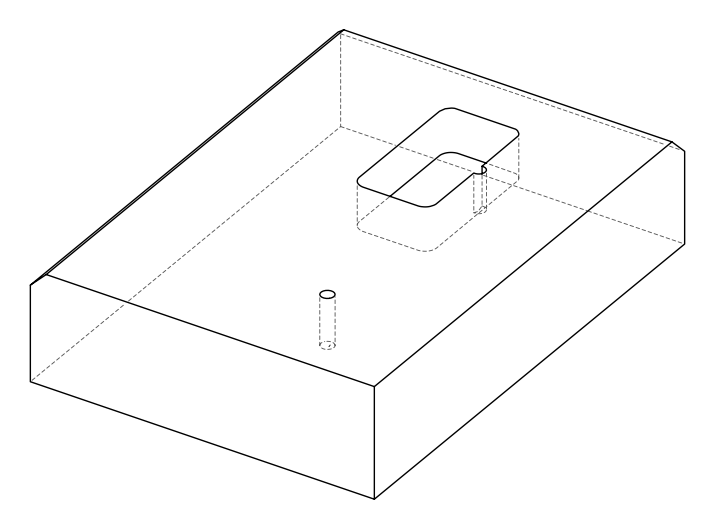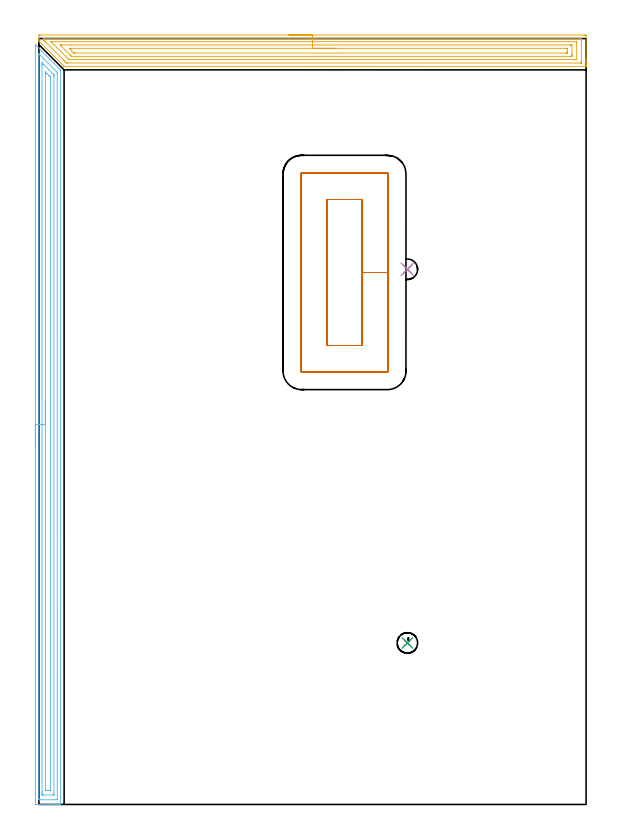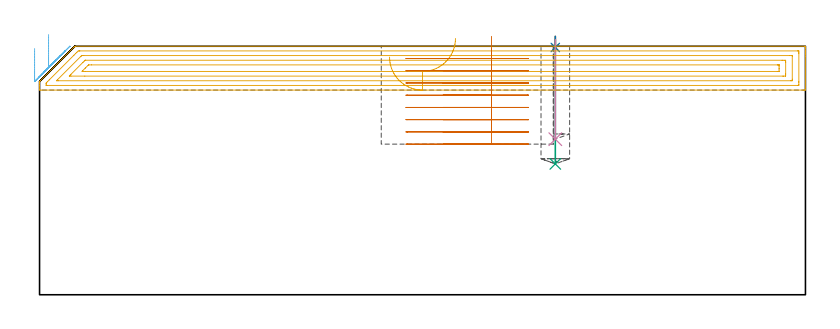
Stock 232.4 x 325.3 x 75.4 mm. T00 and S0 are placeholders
(PLAN: 7 operations, 3 tool changes, 27.5 min)
(1 SPOT_DRILL | STEP1POCKET | NXT0321_9005460120000 | 0.03 min | 1 mm3)
(2 SPOT_DRILL_1 | STEP1POCKET_1 | NXT0321_9005460120000 | 0.03 min | 1 mm3)
(3 DRILL_BLIND_HOLE_INTO_CENTER | STEP1POCKET | NXT0301_058 | 0.15 min | 2051 mm3)
(4 DRILL_BLIND_HOLE_INTO_CENTER_1 | STEP1POCKET_1 | NXT0301_058 | 0.12 min | 1606 mm3)
(5 AREA_MILL | FG_CHAMFER_SURFACE | UGT0205_001 | 9.4 min | 20555 mm3)
(6 AREA_MILL_1 | FG_CHAMFER_SURFACE_1 | UGT0205_001 | 10.42 min | 18065 mm3)
(7 MILL_RECTANGULAR_POCKET | POCKET_RECTANGULAR_STRAIGHT | UGT0201_133 | Follow Part, ap 3.75, ae 75% | 7.39 min | 152024 mm3)
(TOOL NXT0321_9005460120000 | NC Spot Drill, 142deg, 12mm, Carbide, Uncoated | D12 PA142 FL30 Z2)
(TOOL NXT0301_058 | Carbide Drill 8.7mm [860.1-0870-026A1-MM 2214] | D8.7 PA140 FL47 Z2)
(TOOL UGT0205_001 | Chamfer Mill 20 x 3 x 45 deg. | D20 FL50 Z2)
(TOOL UGT0201_133 | Carbide End Mill 15.0 | D15 FL30 Z4)
(OP 1 SPOT_DRILL)
G17 G21 G94 G90
T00 M6
G54
G17 G0 G90 X156.5 Y68.6 S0 M3
G43 Z85.4 H0
G94 G81 G98 Z75.026 F250. R78.4
G80
M5
M2
(OP 2 SPOT_DRILL_1)
G17 G21 G94 G90
T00 M6
G54
G17 G0 G90 X156.5 Y227.3 S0 M3
G43 Z85.4 H0
G94 G81 G98 Z75.026 F250. R78.4
G80
M5
M2
(OP 3 DRILL_BLIND_HOLE_INTO_CENTER)
G17 G21 G94 G90
T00 M6
G54
G17 G0 G90 X156.5 Y68.6 S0 M3
G43 Z85.4 H1
G94 G81 G98 Z39.7 F250. R77.4
G80
M5
M2
(OP 4 DRILL_BLIND_HOLE_INTO_CENTER_1)
G17 G21 G94 G90
T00 M6
G54
G17 G0 G90 X156.5 Y227.3 S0 M3
G43 Z85.4 H1
G94 G81 G98 Z47.2 F250. R77.4
G80
M5
M2
(OP 5 AREA_MILL)
G17 G21 G94 G90
T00 M6
G54
G17 G0 G90 X106.2 Y326.8 S1061 M3
G43 Z85.4 H0
Z72.1
G94 G1 X106.238 Z71.228 F250.
X106.352 Z70.364
X106.541 Z69.512
X106.803 Z68.68
X107.137 Z67.874
X107.54 Z67.1
X108.008 Z66.364
X108.54 Z65.672
X109.129 Z65.029
X109.772 Z64.44
X110.464 Z63.908
X111.2 Z63.44
X111.974 Z63.037
X112.78 Z62.703
X113.612 Z62.441
X114.464 Z62.252
X115.328 Z62.138
X116.2 Z62.1
X231.792
X232.214 Y326.795 Z62.103
X232.39 Y326.792 Z62.106
X232.4 Y326.612 Z62.286
Y316.619 Z72.275
Y316.055 Z72.842
Y315.736 Z73.16
Y315.172 Z73.724
Y314.853 Z74.042
Y314.215 Z74.684
Y313.84 Z75.059
Y313.51 Z75.38
X232.393 Y313.502 Z75.388
X232.239 Y313.5 Z75.4
X10.872
X10.704 Y313.504 Z75.389
X10.692 Y313.512 Z75.381
X10.509 Y313.691 Z75.208
X10.481 Y313.719 Z75.181
X0.161 Y324.038 Z64.86
X0.079 Y324.123 Z64.775
X0.01 Y324.194 Z64.703
X0. Y324.442 Z64.458
Y324.809 Z64.091
Y325.447 Z63.448
Y326.648 Z62.249
X0.002 Y326.791 Z62.105
X0.399 Y326.8 Z62.1
X116.2
Y325.386 Z63.514
X230.007 Y325.385 Z63.515
X230.07
X230.384 Y325.379 Z63.521
X230.39 Y325.278 Z63.622
X230.397 Y325.061 Z63.839
X230.399 Y324.564 Z64.336
X230.4 Y324.176 Z64.724
Y315.736 Z73.164
X230.398 Y315.349 Z73.551
X230.39 Y314.96 Z73.94
X230.387 Y314.92 Z73.98
X230.37 Y314.919 Z73.981
X230.319 Y314.916 Z73.984
X230.215 Y314.915 Z73.985
X230.007 Y314.914 Z73.986
X12.212 Y314.915 Z73.985
X12.149
X11.739 Y314.923 Z73.977
X11.319 Y315.334 Z73.566
X10.914 Y315.736 Z73.164
X10.426 Y316.223 Z72.677
X2.969 Y323.681 Z65.219
X2.393 Y324.26 Z64.64
X2.097 Y324.564 Z64.336
X2.01 Y324.663 Z64.237
X2.007 Y324.758 Z64.142
X2.003 Y324.95 Z63.95
X2.01 Y325.34 Z63.56
X2.013 Y325.38 Z63.52
X2.03 Y325.381 Z63.519
X2.081 Y325.384 Z63.516
X2.185 Y325.385 Z63.515
X2.393 Y325.386 Z63.514
X116.2
Y323.972 Z64.928
X227.929 Y323.971 Z64.929
X228.222 Y323.97 Z64.93
X228.319 Y323.968 Z64.932
X228.388 Y323.965 Z64.935
X228.393 Y323.857 Z65.043
X228.398 Y323.681 Z65.219
X228.4 Y323.505 Z65.395
X228.399 Y316.444 Z72.456
X228.395 Y316.384 Z72.516
X228.39 Y316.342 Z72.558
X228.367 Y316.335 Z72.565
X228.222 Y316.333 Z72.567
X227.622 Y316.329 Z72.571
X13.398
X13.104 Y316.33 Z72.57
X12.811 Y316.334 Z72.566
X12.776 Y316.335 Z72.565
X12.756 Y316.35 Z72.55
X12.714 Y316.387 Z72.513
X12.635 Y316.464 Z72.436
X12.48 Y316.619 Z72.281
X5.418 Y323.681 Z65.219
X5.241 Y323.861 Z65.039
X5.179 Y323.927 Z64.973
X5.152 Y323.958 Z64.942
X5.182 Y323.965 Z64.935
X5.376 Y323.968 Z64.932
X5.67 Y323.971 Z64.929
X116.2 Y323.972 Z64.928
Y322.557 Z66.343
X225.544
X225.79 Y322.556 Z66.344
X226.284 Y322.55 Z66.35
X226.39 Y322.537 Z66.363
X226.4 Y321.916 Z66.984
Y318.421 Z70.479
Y318.384 Z70.516
X226.394 Y317.961 Z70.939
X226.39 Y317.756 Z71.144
X226.186 Y317.749 Z71.151
X225.544 Y317.744 Z71.156
X225.3 Y317.743 Z71.157
X13.997
X13.904 Y317.744 Z71.156
X13.848 Y317.746 Z71.154
X13.82 Y317.749 Z71.151
X13.794 Y317.766 Z71.134
X13.582 Y317.972 Z70.928
X13.164 Y318.384 Z70.516
X13.104 Y318.444 Z70.456
X9.534 Y322.015 Z66.885
X9.216 Y322.339 Z66.561
X9.062 Y322.499 Z66.401
X9.023 Y322.551 Z66.349
X9.062 Y322.552 Z66.348
X9.534 Y322.556 Z66.344
X13.732 Y322.557 Z66.343
X116.2
Y321.143 Z67.757
X223.87
X224.093 Y321.142 Z67.758
X224.242 Y321.14 Z67.76
X224.36 Y321.136 Z67.764
X224.391 Y321.131 Z67.769
X224.393 Y321.122 Z67.778
X224.396 Y321.033 Z67.867
X224.4 Y320.399 Z68.501
Y320.15 Z68.75
Y319.516 Z69.384
X224.399 Y319.267 Z69.633
X224.397 Y319.188 Z69.712
X224.394 Y319.169 Z69.731
X224.392 Y319.165 Z69.735
X224.353 Y319.163 Z69.737
X224.205 Y319.159 Z69.741
X223.982 Y319.157 Z69.743
X223.87
X15.782
X14.999 Y319.159 Z69.741
X14.889 Y319.162 Z69.738
X14.857 Y319.164 Z69.736
X14.817 Y319.193 Z69.707
X14.738 Y319.267 Z69.633
X13.997 Y320.002 Z68.898
X13.848 Y320.15 Z68.75
X13.104 Y320.898 Z68.002
X12.977 Y321.033 Z67.867
X12.897 Y321.137 Z67.763
X12.996 Y321.14 Z67.76
X13.104 Y321.141 Z67.759
X13.885 Y321.143 Z67.757
X116.2
X117.072 Z67.795
X117.936 Z67.909
X118.788 Z68.098
X119.62 Z68.36
X120.426 Z68.694
X121.2 Z69.097
X121.936 Z69.565
X122.628 Z70.096
X123.271 Z70.686
X123.86 Z71.329
X124.392 Z72.021
X124.86 Z72.757
X125.263 Z73.531
X125.597 Z74.337
X125.859 Z75.169
X126.048 Z76.02
X126.162 Z76.885
X126.2 Z77.757
G0 Z85.4
M5
M2
(OP 6 AREA_MILL_1)
G17 G21 G94 G90
T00 M6
G54
G17 G0 G90 X-1.5 Y151.35 S1061 M3
G43 Z85.4 H0
Z74.7
G94 G1 Y151.388 Z73.828 F250.
Y151.502 Z72.964
Y151.691 Z72.112
Y151.953 Z71.28
Y152.287 Z70.474
Y152.69 Z69.7
Y153.158 Z68.964
Y153.69 Z68.272
Y154.279 Z67.629
Y154.922 Z67.04
Y155.614 Z66.509
Y156.35 Z66.04
Y157.124 Z65.637
Y157.93 Z65.303
Y158.762 Z65.041
Y159.614 Z64.852
Y160.478 Z64.738
Y161.35 Z64.7
Y322.416
X-1.497 Y322.682 Z64.703
X-1.495 Y322.685 Z64.705
X-1.482 Y322.682 Z64.718
X-1.373 Y322.574 Z64.826
X-1.012 Y322.214 Z65.184
X9.155 Y312.045 Z75.355
X9.206 Y312. Z75.392
X9.2 Y311.38 Z75.4
Y0.166
X9.197 Y0.009 Z75.388
X9.184 Y0.007 Z75.375
X8.836 Y0. Z75.036
X8.487 Z74.687
X7.828 Z74.023
X6.615 Z72.812
X6.06 Z72.254
X-1.29 Y0.001 Z64.907
X-1.492 Y0.01 Z64.706
X-1.499 Y0.212 Z64.699
X-1.5 Y161.35 Z64.7
X-0.086 Z66.114
Y318.515
X-0.084 Y318.692 Z66.116
X-0.081 Y318.779 Z66.119
X-0.08 Y318.81 Z66.12
X-0.062 Y318.8 Z66.138
X0.025 Y318.718 Z66.225
X0.234 Y318.515 Z66.434
X6.486 Y312.264 Z72.686
X6.944 Y311.804 Z73.144
X7.37 Y311.371 Z73.57
X7.779 Y310.941 Z73.979
X7.785 Y310.522 Z73.985
Y310.478
Y2.186
X7.784 Y2.08 Z73.984
X7.781 Y2.028 Z73.981
X7.78 Y2.01 Z73.98
X7.734 Y2.009 Z73.934
X7.338 Y2.001 Z73.538
X0.756 Y2. Z66.956
X0.265 Y2.001 Z66.465
X0.033 Y2.006 Z66.233
X-0.075 Y2.01 Z66.125
X-0.085 Y2.355 Z66.115
Y2.399
X-0.086 Y161.35 Z66.114
X1.328 Z67.528
X1.329 Y314.05 Z67.529
Y314.364
X1.333 Y314.943 Z67.533
X1.334 Y314.95 Z67.534
X1.351 Y314.943 Z67.551
X1.64 Y314.659 Z67.84
X2.251 Y314.05 Z68.451
X4.155 Y312.146 Z70.355
X6.06 Y310.241 Z72.26
X6.223 Y310.078 Z72.423
X6.303 Y309.995 Z72.503
X6.342 Y309.951 Z72.542
X6.359 Y309.93 Z72.559
X6.364 Y309.899 Z72.564
X6.368 Y309.585 Z72.568
X6.371 Y309.272 Z72.571
Y4.764
X6.369 Y4.185 Z72.569
X6.366 Y4.029 Z72.566
X6.365 Y4.016 Z72.565
X6.351 Y4.01 Z72.551
X6.304 Y4.004 Z72.504
X6.242 Y4.001 Z72.442
X1.823 Y4. Z68.023
X1.64 Y4.002 Z67.84
X1.457 Y4.006 Z67.657
X1.341 Y4.01 Z67.541
X1.335 Y4.081 Z67.535
X1.333 Y4.185 Z67.533
X1.33 Y4.498 Z67.53
X1.329 Y5.078 Z67.529
X1.328 Y5.392 Z67.528
Y161.35
X2.743 Z68.943
Y310.478
X2.745 Y311.005 Z68.945
X2.747 Y311.059 Z68.947
X2.748 Y311.084 Z68.948
X2.778 Y311.062 Z68.978
X2.974 Y310.871 Z69.174
X3.373 Y310.478 Z69.573
X4.266 Y309.585 Z70.466
X4.292 Y309.559 Z70.492
X4.721 Y309.123 Z70.921
X4.936 Y308.904 Z71.136
X4.951 Y308.876 Z71.151
X4.953 Y308.847 Z71.153
X4.956 Y308.788 Z71.156
X4.957 Y308.692 Z71.157
Y308.02
Y6.192
X4.955 Y6.096 Z71.155
X4.953 Y6.038 Z71.153
X4.951 Y6.013 Z71.151
X4.932 Y6.01 Z71.132
X4.72 Y6.005 Z70.92
X4.292 Y6. Z70.492
X4.263 Z70.463
X3.379 Z69.579
X2.974 Y6.004 Z69.174
X2.772 Y6.008 Z68.972
X2.751 Y6.01 Z68.951
X2.749 Y6.023 Z68.949
X2.745 Y6.06 Z68.945
X2.744 Y6.114 Z68.944
X2.743 Y6.643 Z68.943
Y161.35
Y162.222 Z68.981
Y163.086 Z69.095
Y163.938 Z69.283
Y164.77 Z69.546
Y165.576 Z69.88
Y166.35 Z70.282
Y167.086 Z70.751
Y167.778 Z71.282
Y168.421 Z71.872
Y169.01 Z72.515
Y169.542 Z73.207
Y170.01 Z73.943
Y170.413 Z74.717
Y170.747 Z75.523
Y171.009 Z76.355
Y171.198 Z77.206
Y171.312 Z78.071
Y171.35 Z78.943
G0 Z85.4
M5
M2
(OP 7 MILL_RECTANGULAR_POCKET)
G17 G21 G94 G90
T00 M6
G54
G17 G0 G90 X137.15 Y200.899 S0 M3
G43 Z85.4 H0
Z78.4
G94 G1 Y225.95 Z71.687 F250.
Y256.95 F500.
X122.45
Y194.95
X137.15
Y225.95
X148.4
Y267.8
G3 X148. Y268.2 R0.4
G1 X111.6
G3 X111.2 Y267.8 R0.4
G1 Y184.1
G3 X111.6 Y183.7 R0.4
G1 X148.
G3 X148.4 Y184.1 R0.4
G1 Y225.95
Y226.95
G0 X137.15 Y200.899 Z74.687
G1 Y225.95 Z67.975 F250.
Y256.95 F500.
X122.45
Y194.95
X137.15
Y225.95
X148.4
Y267.8
G3 X148. Y268.2 R0.4
G1 X111.6
G3 X111.2 Y267.8 R0.4
G1 Y184.1
G3 X111.6 Y183.7 R0.4
G1 X148.
G3 X148.4 Y184.1 R0.4
G1 Y225.95
Y226.95
G0 X137.15 Y200.899 Z70.975
G1 Y225.95 Z64.262 F250.
Y256.95 F500.
X122.45
Y194.95
X137.15
Y225.95
X148.4
Y267.8
G3 X148. Y268.2 R0.4
G1 X111.6
G3 X111.2 Y267.8 R0.4
G1 Y184.1
G3 X111.6 Y183.7 R0.4
G1 X148.
G3 X148.4 Y184.1 R0.4
G1 Y225.95
Y226.95
G0 X137.15 Y200.899 Z67.262
G1 Y225.95 Z60.55 F250.
Y256.95 F500.
X122.45
Y194.95
X137.15
Y225.95
X148.4
Y267.8
G3 X148. Y268.2 R0.4
G1 X111.6
G3 X111.2 Y267.8 R0.4
G1 Y184.1
G3 X111.6 Y183.7 R0.4
G1 X148.
G3 X148.4 Y184.1 R0.4
G1 Y225.95
Y226.95
G0 X137.15 Y200.899 Z63.55
G1 Y225.95 Z56.837 F250.
Y256.95 F500.
X122.45
Y194.95
X137.15
Y225.95
X148.4
Y267.8
G3 X148. Y268.2 R0.4
G1 X111.6
G3 X111.2 Y267.8 R0.4
G1 Y184.1
G3 X111.6 Y183.7 R0.4
G1 X148.
G3 X148.4 Y184.1 R0.4
G1 Y225.95
Y226.95
G0 X137.15 Y200.899 Z59.837
G1 Y225.95 Z53.125 F250.
Y256.95 F500.
X122.45
Y194.95
X137.15
Y225.95
X148.4
Y267.8
G3 X148. Y268.2 R0.4
G1 X111.6
G3 X111.2 Y267.8 R0.4
G1 Y184.1
G3 X111.6 Y183.7 R0.4
G1 X148.
G3 X148.4 Y184.1 R0.4
G1 Y225.95
Y226.95
G0 X137.15 Y200.899 Z56.125
G1 Y225.95 Z49.412 F250.
Y256.95 F500.
X122.45
Y194.95
X137.15
Y225.95
X148.4
Y267.8
G3 X148. Y268.2 R0.4
G1 X111.6
G3 X111.2 Y267.8 R0.4
G1 Y184.1
G3 X111.6 Y183.7 R0.4
G1 X148.
G3 X148.4 Y184.1 R0.4
G1 Y225.95
Y226.95
G0 X137.15 Y200.899 Z52.412
G1 Y225.95 Z45.7 F250.
Y256.95 F500.
X122.45
Y194.95
X137.15
Y225.95
X148.4
Y267.8
G3 X148. Y268.2 R0.4
G1 X111.6
G3 X111.2 Y267.8 R0.4
G1 Y184.1
G3 X111.6 Y183.7 R0.4
G1 X148.
G3 X148.4 Y184.1 R0.4
G1 Y225.95
Y226.95
G0 Z85.4
M5
M2
